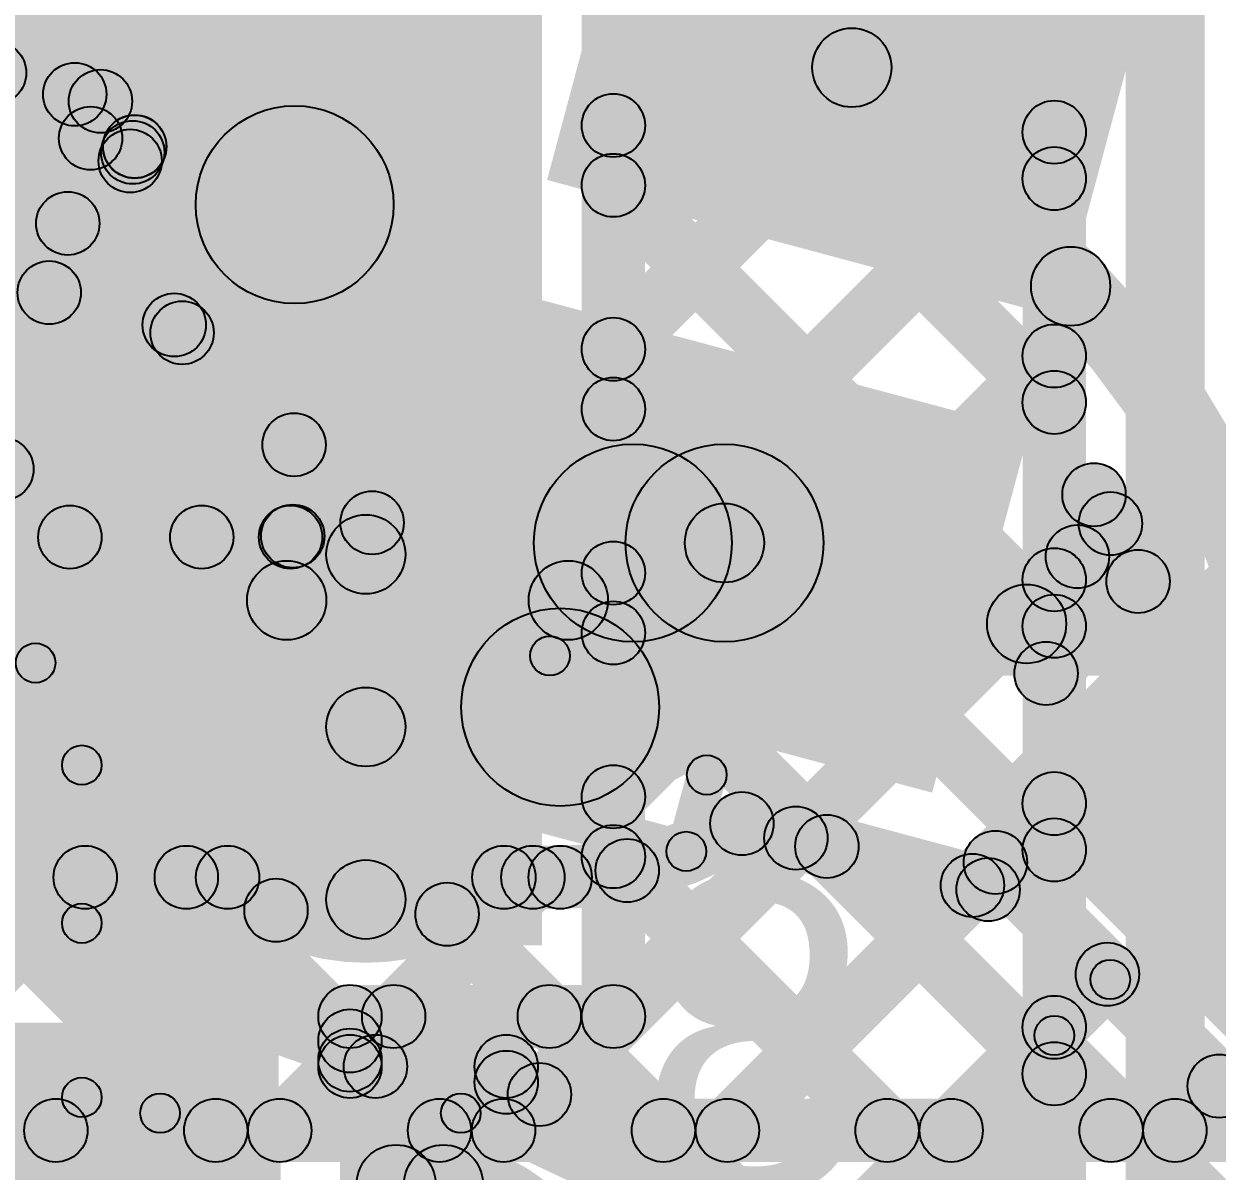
# Model space of a CAD drawing. Header units: millimetres. Extents: x -2.17 to 2.17, y -2.17 to 2.17.
# Drawn here: x 0.0738 to 0.2246, y 0.2772 to 0.4222 of the extents above; entities that cross this region are included whole.
import ezdxf

# ---------------------------------------------------------------- set-up
doc = ezdxf.new("R2010")
doc.units = ezdxf.units.MM
doc.header["$MEASUREMENT"] = 0
for name, color, linetype in [('BottomLayer', 5, 'Continuous'), ('BottomOverlay', 54, 'Continuous'), ('BottomPaste', 16, 'Continuous'), ('BottomSolder', 6, 'Continuous'), ('Mechanical2', 216, 'Continuous'), ('TopLayer', 1, 'Continuous'), ('TopOverlay', 2, 'Continuous'), ('TopPaste', 8, 'Continuous'), ('TopSolder', 216, 'Continuous'), ('ViaHoleLayer', 16, 'Continuous')]:
    doc.layers.add(name, color=color, linetype=linetype)

# ---------------------------------------------------------------- blocks, each defined once
blk = doc.blocks.new('WS2812B_M____15')
at = {"layer": 'TopLayer'}
for points in [[(0.03504, 0.05079), (0.09409, 0.05079), (0.09409, 0.01142), (0.03504, 0.01142)], [(0.03504, -0.01142), (0.09409, -0.01142), (0.09409, -0.05079), (0.03504, -0.05079)]]:
    blk.add_hatch(color=1, dxfattribs=at).paths.add_polyline_path(points)
at = {"layer": 'TopOverlay'}
h = blk.add_hatch(color=2, dxfattribs=at)
edge = h.paths.add_edge_path()
edge.add_arc((0.07, -0.06), 0.0025, 0, 360)
for points in [[(0.0725, -0.07), (0.0675, -0.07), (0.0675, -0.06), (0.0725, -0.06)], [(-0.07, -0.0725), (-0.07, -0.0675), (0.07, -0.0675), (0.07, -0.0725)]]:
    blk.add_hatch(color=2, dxfattribs=at).paths.add_polyline_path(points)
h = blk.add_hatch(color=2, dxfattribs=at)
edge = h.paths.add_edge_path()
edge.add_arc((0.07, -0.07), 0.0025, 0, 360)
h = blk.add_hatch(color=2, dxfattribs=at)
edge = h.paths.add_edge_path()
edge.add_arc((0.07, -0.07), 0.0025, 0, 360)
at = {"layer": 'TopPaste'}
for points in [[(0.03504, 0.05079), (0.09409, 0.05079), (0.09409, 0.01142), (0.03504, 0.01142)], [(0.03504, -0.01142), (0.09409, -0.01142), (0.09409, -0.05079), (0.03504, -0.05079)]]:
    blk.add_hatch(color=8, dxfattribs=at).paths.add_polyline_path(points)
at = {"layer": 'TopSolder'}
for points in [[(-0.09809, 0.05479), (-0.03104, 0.05479), (-0.03104, 0.00742), (-0.09809, 0.00742)], [(0.03104, 0.05479), (0.09809, 0.05479), (0.09809, 0.00742), (0.03104, 0.00742)], [(-0.09809, -0.00742), (-0.03104, -0.00742), (-0.03104, -0.05479), (-0.09809, -0.05479)], [(0.03104, -0.00742), (0.09809, -0.00742), (0.09809, -0.05479), (0.03104, -0.05479)]]:
    blk.add_hatch(color=216, dxfattribs=at).paths.add_polyline_path(points)
at = {"layer": 'TopOverlay'}
for centre in [(0.07, -0.06), (0.07, -0.07), (0.07, -0.07)]:
    blk.add_circle(centre, 0.0025, dxfattribs=at)
blk = doc.blocks.new('CM200C32768DZFT_B_32')
at = {"layer": 'BottomLayer'}
blk.add_hatch(color=5, dxfattribs=at).paths.add_polyline_path([(0.08268, 0.10039), (0.13386, 0.10039), (0.13386, 0.02559), (0.08268, 0.02559)])
at = {"layer": 'BottomOverlay'}
for points in [[(0.075, 0.0725), (0.075, 0.0675), (-0.075, 0.0675), (-0.075, 0.0725)], [(0.15544, 0.07341), (0.15544, 0.06841), (0.14, 0.06841), (0.14, 0.07341)]]:
    blk.add_hatch(color=54, dxfattribs=at).paths.add_polyline_path(points)
h = blk.add_hatch(color=54, dxfattribs=at)
edge = h.paths.add_edge_path()
edge.add_arc((0.075, 0.07), 0.0025, 0, 360)
h = blk.add_hatch(color=54, dxfattribs=at)
edge = h.paths.add_edge_path()
edge.add_arc((0.14, 0.07091), 0.0025, 0, 360)
at = {"layer": 'BottomPaste'}
blk.add_hatch(color=16, dxfattribs=at).paths.add_polyline_path([(0.08268, 0.10039), (0.13386, 0.10039), (0.13386, 0.02559), (0.08268, 0.02559)])
at = {"layer": 'BottomSolder'}
blk.add_hatch(color=6, dxfattribs=at).paths.add_polyline_path([(0.07868, 0.10439), (0.13786, 0.10439), (0.13786, 0.02159), (0.07868, 0.02159)])
at = {"layer": 'BottomOverlay'}
for centre in [(0.075, 0.07), (0.14, 0.07091)]:
    blk.add_circle(centre, 0.0025, dxfattribs=at)
blk = doc.blocks.new('WS2812B_M____258')
at = {"layer": 'TopLayer'}
blk.add_hatch(color=1, dxfattribs=at).paths.add_polyline_path([(-0.09409, -0.01142), (-0.03504, -0.01142), (-0.03504, -0.05079), (-0.09409, -0.05079)])
at = {"layer": 'TopOverlay'}
h = blk.add_hatch(color=2, dxfattribs=at)
edge = h.paths.add_edge_path()
edge.add_arc((-0.07, -0.06), 0.0025, 0, 360)
for points in [[(-0.0675, -0.07), (-0.0725, -0.07), (-0.0725, -0.06), (-0.0675, -0.06)], [(-0.07, -0.0725), (-0.07, -0.0675), (0.07, -0.0675), (0.07, -0.0725)]]:
    blk.add_hatch(color=2, dxfattribs=at).paths.add_polyline_path(points)
h = blk.add_hatch(color=2, dxfattribs=at)
edge = h.paths.add_edge_path()
edge.add_arc((-0.07, -0.07), 0.0025, 0, 360)
h = blk.add_hatch(color=2, dxfattribs=at)
edge = h.paths.add_edge_path()
edge.add_arc((-0.07, -0.07), 0.0025, 0, 360)
at = {"layer": 'TopPaste'}
blk.add_hatch(color=8, dxfattribs=at).paths.add_polyline_path([(-0.09409, -0.01142), (-0.03504, -0.01142), (-0.03504, -0.05079), (-0.09409, -0.05079)])
at = {"layer": 'TopSolder'}
blk.add_hatch(color=216, dxfattribs=at).paths.add_polyline_path([(-0.09809, -0.00742), (-0.03104, -0.00742), (-0.03104, -0.05479), (-0.09809, -0.05479)])
at = {"layer": 'TopOverlay'}
for centre in [(-0.07, -0.06), (-0.07, -0.07), (-0.07, -0.07)]:
    blk.add_circle(centre, 0.0025, dxfattribs=at)
blk = doc.blocks.new('IND_0201_B_273')
at = {"layer": 'BottomLayer'}
for points in [[(-0.01575, 0.00591), (-0.00591, 0.00591), (-0.00591, -0.00591), (-0.01575, -0.00591)], [(0.00591, 0.00591), (0.01575, 0.00591), (0.01575, -0.00591), (0.00591, -0.00591)]]:
    blk.add_hatch(color=5, dxfattribs=at).paths.add_polyline_path(points)
at = {"layer": 'BottomOverlay'}
h = blk.add_hatch(color=54, dxfattribs=at)
edge = h.paths.add_edge_path()
edge.add_arc((-0.019, 0.009), 0.0025, 0, 360)
h = blk.add_hatch(color=54, dxfattribs=at)
edge = h.paths.add_edge_path()
edge.add_arc((-0.019, 0.009), 0.0025, 0, 360)
for points in [[(-0.019, 0.0065), (-0.019, 0.0115), (0.019, 0.0115), (0.019, 0.0065)], [(-0.0165, -0.009), (-0.0215, -0.009), (-0.0215, 0.009), (-0.0165, 0.009)], [(0.0215, -0.009), (0.0165, -0.009), (0.0165, 0.009), (0.0215, 0.009)], [(-0.019, -0.0115), (-0.019, -0.0065), (0.019, -0.0065), (0.019, -0.0115)]]:
    blk.add_hatch(color=54, dxfattribs=at).paths.add_polyline_path(points)
h = blk.add_hatch(color=54, dxfattribs=at)
edge = h.paths.add_edge_path()
edge.add_arc((0.019, 0.009), 0.0025, 0, 360)
h = blk.add_hatch(color=54, dxfattribs=at)
edge = h.paths.add_edge_path()
edge.add_arc((0.019, 0.009), 0.0025, 0, 360)
h = blk.add_hatch(color=54, dxfattribs=at)
edge = h.paths.add_edge_path()
edge.add_arc((-0.019, -0.009), 0.0025, 0, 360)
h = blk.add_hatch(color=54, dxfattribs=at)
edge = h.paths.add_edge_path()
edge.add_arc((-0.019, -0.009), 0.0025, 0, 360)
h = blk.add_hatch(color=54, dxfattribs=at)
edge = h.paths.add_edge_path()
edge.add_arc((0.019, -0.009), 0.0025, 0, 360)
h = blk.add_hatch(color=54, dxfattribs=at)
edge = h.paths.add_edge_path()
edge.add_arc((0.019, -0.009), 0.0025, 0, 360)
at = {"layer": 'BottomPaste'}
for points in [[(-0.01575, 0.00591), (-0.00591, 0.00591), (-0.00591, -0.00591), (-0.01575, -0.00591)], [(0.00591, 0.00591), (0.01575, 0.00591), (0.01575, -0.00591), (0.00591, -0.00591)]]:
    blk.add_hatch(color=16, dxfattribs=at).paths.add_polyline_path(points)
at = {"layer": 'BottomSolder'}
for points in [[(-0.01791, 0.00807), (-0.00374, 0.00807), (-0.00374, -0.00807), (-0.01791, -0.00807)], [(0.00374, 0.00807), (0.01791, 0.00807), (0.01791, -0.00807), (0.00374, -0.00807)]]:
    blk.add_hatch(color=6, dxfattribs=at).paths.add_polyline_path(points)
at = {"layer": 'BottomOverlay'}
for centre in [(-0.019, 0.009), (-0.019, 0.009), (0.019, 0.009), (0.019, 0.009), (-0.019, -0.009), (-0.019, -0.009), (0.019, -0.009), (0.019, -0.009)]:
    blk.add_circle(centre, 0.0025, dxfattribs=at)
blk = doc.blocks.new('C__0402_B_441')
at = {"layer": 'BottomLayer'}
for points in [[(-0.0095, 0.0125), (-0.0095, -0.0125), (-0.0275, -0.0125), (-0.0275, 0.0125)], [(0.0275, 0.0125), (0.0275, -0.0125), (0.0095, -0.0125), (0.0095, 0.0125)]]:
    blk.add_hatch(color=5, dxfattribs=at).paths.add_polyline_path(points)
at = {"layer": 'BottomOverlay'}
h = blk.add_hatch(color=54, dxfattribs=at)
edge = h.paths.add_edge_path()
edge.add_arc((-0.031, 0.016), 0.0025, 0, 360)
h = blk.add_hatch(color=54, dxfattribs=at)
edge = h.paths.add_edge_path()
edge.add_arc((-0.031, 0.016), 0.0025, 0, 360)
for points in [[(-0.011, 0.0185), (-0.011, 0.0135), (-0.031, 0.0135), (-0.031, 0.0185)], [(0.031, 0.0185), (0.031, 0.0135), (0.011, 0.0135), (0.011, 0.0185)], [(-0.0285, -0.016), (-0.0335, -0.016), (-0.0335, 0.016), (-0.0285, 0.016)], [(0.0335, -0.016), (0.0285, -0.016), (0.0285, 0.016), (0.0335, 0.016)], [(-0.011, -0.0135), (-0.011, -0.0185), (-0.031, -0.0185), (-0.031, -0.0135)], [(0.031, -0.0135), (0.031, -0.0185), (0.011, -0.0185), (0.011, -0.0135)]]:
    blk.add_hatch(color=54, dxfattribs=at).paths.add_polyline_path(points)
h = blk.add_hatch(color=54, dxfattribs=at)
edge = h.paths.add_edge_path()
edge.add_arc((-0.011, 0.016), 0.0025, 0, 360)
h = blk.add_hatch(color=54, dxfattribs=at)
edge = h.paths.add_edge_path()
edge.add_arc((0.011, 0.016), 0.0025, 0, 360)
h = blk.add_hatch(color=54, dxfattribs=at)
edge = h.paths.add_edge_path()
edge.add_arc((0.031, 0.016), 0.0025, 0, 360)
h = blk.add_hatch(color=54, dxfattribs=at)
edge = h.paths.add_edge_path()
edge.add_arc((0.031, 0.016), 0.0025, 0, 360)
h = blk.add_hatch(color=54, dxfattribs=at)
edge = h.paths.add_edge_path()
edge.add_arc((-0.031, -0.016), 0.0025, 0, 360)
h = blk.add_hatch(color=54, dxfattribs=at)
edge = h.paths.add_edge_path()
edge.add_arc((-0.031, -0.016), 0.0025, 0, 360)
h = blk.add_hatch(color=54, dxfattribs=at)
edge = h.paths.add_edge_path()
edge.add_arc((-0.011, -0.016), 0.0025, 0, 360)
h = blk.add_hatch(color=54, dxfattribs=at)
edge = h.paths.add_edge_path()
edge.add_arc((0.011, -0.016), 0.0025, 0, 360)
h = blk.add_hatch(color=54, dxfattribs=at)
edge = h.paths.add_edge_path()
edge.add_arc((0.031, -0.016), 0.0025, 0, 360)
h = blk.add_hatch(color=54, dxfattribs=at)
edge = h.paths.add_edge_path()
edge.add_arc((0.031, -0.016), 0.0025, 0, 360)
at = {"layer": 'BottomPaste'}
for points in [[(-0.0095, 0.0125), (-0.0095, -0.0125), (-0.0275, -0.0125), (-0.0275, 0.0125)], [(0.0275, 0.0125), (0.0275, -0.0125), (0.0095, -0.0125), (0.0095, 0.0125)]]:
    blk.add_hatch(color=16, dxfattribs=at).paths.add_polyline_path(points)
at = {"layer": 'BottomSolder'}
for points in [[(-0.00714, 0.01486), (-0.00714, -0.01486), (-0.02986, -0.01486), (-0.02986, 0.01486)], [(0.02986, 0.01486), (0.02986, -0.01486), (0.00714, -0.01486), (0.00714, 0.01486)]]:
    blk.add_hatch(color=6, dxfattribs=at).paths.add_polyline_path(points)
at = {"layer": 'BottomOverlay'}
for centre in [(-0.031, 0.016), (-0.031, 0.016), (-0.011, 0.016), (0.011, 0.016), (0.031, 0.016), (0.031, 0.016), (-0.031, -0.016), (-0.031, -0.016), (-0.011, -0.016), (0.011, -0.016), (0.031, -0.016), (0.031, -0.016)]:
    blk.add_circle(centre, 0.0025, dxfattribs=at)

msp = doc.modelspace()

# ---------------------------------------------------------------- hatches: boundary and pattern name
at = {"layer": 'BottomLayer'}
for points in [[(0.208, 0.23212), (0.2, 0.23212), (0.2, 0.52939), (0.208, 0.52939)], [(0.223, 0.22823), (0.213, 0.22823), (0.213, 0.52939), (0.223, 0.52939)], [(0.15228, 0.29679), (0.14428, 0.29679), (0.14428, 0.52439), (0.15228, 0.52439)], [(0.01, 0.30579), (0.13928, 0.30579), (0.13928, 0.51539), (0.01, 0.51539)], [(0.15111, 0.40658), (0.14545, 0.41224), (0.20117, 0.46795), (0.20683, 0.4623)], [(0.14545, 0.45558), (0.15111, 0.46124), (0.20683, 0.40552), (0.20117, 0.39986)], [(0.15111, 0.3783), (0.14545, 0.38395), (0.20117, 0.43967), (0.20683, 0.43401)], [(0.14545, 0.4273), (0.15111, 0.43295), (0.20683, 0.37724), (0.20117, 0.37158)], [(0.15111, 0.35001), (0.14545, 0.35567), (0.20117, 0.41139), (0.20683, 0.40573)], [(0.14545, 0.39901), (0.15111, 0.40467), (0.20683, 0.34895), (0.20117, 0.34329)], [(0.15111, 0.32173), (0.14545, 0.32738), (0.20117, 0.3831), (0.20683, 0.37744)], [(0.14545, 0.37073), (0.15111, 0.37638), (0.20683, 0.32067), (0.20117, 0.31501)], [(0.107, 0.34439), (0.107, 0.35439), (0.14259, 0.35439), (0.14259, 0.34439)], [(0.14177, 0.2841), (0.13612, 0.28976), (0.20117, 0.35482), (0.20683, 0.34916)], [(0.14545, 0.34244), (0.15111, 0.3481), (0.20683, 0.29238), (0.20117, 0.28673)], [(0.15602, 0.27006), (0.15036, 0.27572), (0.20117, 0.32653), (0.20683, 0.32088)], [(0.14545, 0.31416), (0.15111, 0.31982), (0.20683, 0.2641), (0.20117, 0.25844)], [(0.115, 0.29279), (0.115, 0.30079), (0.14828, 0.30079), (0.14828, 0.29279)], [(0.11783, 0.28844), (0.11217, 0.2941), (0.11769, 0.29962), (0.12335, 0.29396)], [(0.13737, 0.29396), (0.14302, 0.29962), (0.20683, 0.23581), (0.20117, 0.23016)], [(0.17404, 0.25981), (0.16839, 0.26546), (0.20117, 0.29825), (0.20683, 0.29259)], [(0.033, 0.16939), (0.106, 0.16939), (0.106, 0.296), (0.033, 0.296)], [(0.119, 0.29048), (0.111, 0.29048), (0.111, 0.29679), (0.119, 0.29679)], [(0.11217, 0.29087), (0.11783, 0.29653), (0.12105, 0.29331), (0.1154, 0.28765)], [(0.009, 0.10839), (0.085, 0.10839), (0.085, 0.29539), (0.009, 0.29539)], [(0.115, 0.28648), (0.115, 0.29448), (0.13475, 0.29448), (0.13475, 0.28648)], [(0.12083, 0.27057), (0.12083, 0.28057), (0.12682, 0.28057), (0.12682, 0.27057)]]:
    msp.add_hatch(color=5, dxfattribs=at).paths.add_polyline_path(points)
h = msp.add_hatch(color=5, dxfattribs=at)
edge = h.paths.add_edge_path()
edge.add_arc((0.14828, 0.40941), 0.004, 0, 360)
h = msp.add_hatch(color=5, dxfattribs=at)
edge = h.paths.add_edge_path()
edge.add_arc((0.204, 0.40856), 0.004, 0, 360)
h = msp.add_hatch(color=5, dxfattribs=at)
edge = h.paths.add_edge_path()
edge.add_arc((0.14828, 0.40184), 0.004, 0, 360)
h = msp.add_hatch(color=5, dxfattribs=at)
edge = h.paths.add_edge_path()
edge.add_arc((0.204, 0.40269), 0.004, 0, 360)
h = msp.add_hatch(color=5, dxfattribs=at)
edge = h.paths.add_edge_path()
edge.add_arc((0.14828, 0.38112), 0.004, 0, 360)
h = msp.add_hatch(color=5, dxfattribs=at)
edge = h.paths.add_edge_path()
edge.add_arc((0.204, 0.38027), 0.004, 0, 360)
h = msp.add_hatch(color=5, dxfattribs=at)
edge = h.paths.add_edge_path()
edge.add_arc((0.14828, 0.37356), 0.004, 0, 360)
h = msp.add_hatch(color=5, dxfattribs=at)
edge = h.paths.add_edge_path()
edge.add_arc((0.204, 0.37441), 0.004, 0, 360)
h = msp.add_hatch(color=5, dxfattribs=at)
edge = h.paths.add_edge_path()
edge.add_arc((0.14828, 0.35284), 0.004, 0, 360)
h = msp.add_hatch(color=5, dxfattribs=at)
edge = h.paths.add_edge_path()
edge.add_arc((0.204, 0.35199), 0.004, 0, 360)
h = msp.add_hatch(color=5, dxfattribs=at)
edge = h.paths.add_edge_path()
edge.add_arc((0.107, 0.34939), 0.005, 0, 360)
h = msp.add_hatch(color=5, dxfattribs=at)
edge = h.paths.add_edge_path()
edge.add_arc((0.14259, 0.34939), 0.005, 0, 360)
h = msp.add_hatch(color=5, dxfattribs=at)
edge = h.paths.add_edge_path()
edge.add_arc((0.204, 0.34612), 0.004, 0, 360)
h = msp.add_hatch(color=5, dxfattribs=at)
edge = h.paths.add_edge_path()
edge.add_arc((0.14828, 0.34527), 0.004, 0, 360)
h = msp.add_hatch(color=5, dxfattribs=at)
edge = h.paths.add_edge_path()
edge.add_arc((0.117, 0.33339), 0.01181, 0, 360)
h = msp.add_hatch(color=5, dxfattribs=at)
edge = h.paths.add_edge_path()
edge.add_arc((0.14828, 0.32456), 0.004, 0, 360)
h = msp.add_hatch(color=5, dxfattribs=at)
edge = h.paths.add_edge_path()
edge.add_arc((0.204, 0.3237), 0.004, 0, 360)
h = msp.add_hatch(color=5, dxfattribs=at)
edge = h.paths.add_edge_path()
edge.add_arc((0.204, 0.31784), 0.004, 0, 360)
h = msp.add_hatch(color=5, dxfattribs=at)
edge = h.paths.add_edge_path()
edge.add_arc((0.14828, 0.31699), 0.004, 0, 360)
h = msp.add_hatch(color=5, dxfattribs=at)
edge = h.paths.add_edge_path()
edge.add_arc((0.115, 0.29679), 0.004, 0, 360)
h = msp.add_hatch(color=5, dxfattribs=at)
edge = h.paths.add_edge_path()
edge.add_arc((0.115, 0.29679), 0.004, 0, 360)
h = msp.add_hatch(color=5, dxfattribs=at)
edge = h.paths.add_edge_path()
edge.add_arc((0.12052, 0.29679), 0.004, 0, 360)
h = msp.add_hatch(color=5, dxfattribs=at)
edge = h.paths.add_edge_path()
edge.add_arc((0.14019, 0.29679), 0.004, 0, 360)
h = msp.add_hatch(color=5, dxfattribs=at)
edge = h.paths.add_edge_path()
edge.add_arc((0.14828, 0.29679), 0.004, 0, 360)
h = msp.add_hatch(color=5, dxfattribs=at)
edge = h.paths.add_edge_path()
edge.add_arc((0.14828, 0.29679), 0.004, 0, 360)
h = msp.add_hatch(color=5, dxfattribs=at)
edge = h.paths.add_edge_path()
edge.add_arc((0.204, 0.29542), 0.004, 0, 360)
h = msp.add_hatch(color=5, dxfattribs=at)
edge = h.paths.add_edge_path()
edge.add_arc((0.115, 0.2937), 0.004, 0, 360)
h = msp.add_hatch(color=5, dxfattribs=at)
edge = h.paths.add_edge_path()
edge.add_arc((0.115, 0.29127), 0.004, 0, 360)
h = msp.add_hatch(color=5, dxfattribs=at)
edge = h.paths.add_edge_path()
edge.add_arc((0.115, 0.29048), 0.004, 0, 360)
h = msp.add_hatch(color=5, dxfattribs=at)
edge = h.paths.add_edge_path()
edge.add_arc((0.115, 0.29048), 0.004, 0, 360)
h = msp.add_hatch(color=5, dxfattribs=at)
edge = h.paths.add_edge_path()
edge.add_arc((0.11822, 0.29048), 0.004, 0, 360)
h = msp.add_hatch(color=5, dxfattribs=at)
edge = h.paths.add_edge_path()
edge.add_arc((0.13475, 0.29048), 0.004, 0, 360)
h = msp.add_hatch(color=5, dxfattribs=at)
edge = h.paths.add_edge_path()
edge.add_arc((0.204, 0.28955), 0.004, 0, 360)
h = msp.add_hatch(color=5, dxfattribs=at)
edge = h.paths.add_edge_path()
edge.add_arc((0.13475, 0.28847), 0.004, 0, 360)
h = msp.add_hatch(color=5, dxfattribs=at)
edge = h.paths.add_edge_path()
edge.add_arc((0.13894, 0.28693), 0.004, 0, 360)
h = msp.add_hatch(color=5, dxfattribs=at)
edge = h.paths.add_edge_path()
edge.add_arc((0.12083, 0.27557), 0.005, 0, 360)
h = msp.add_hatch(color=5, dxfattribs=at)
edge = h.paths.add_edge_path()
edge.add_arc((0.12682, 0.27557), 0.005, 0, 360)
h = msp.add_hatch(color=5, dxfattribs=at)
edge = h.paths.add_edge_path()
edge.add_arc((0.12682, 0.27557), 0.005, 0, 360)
at = {"layer": 'BottomSolder'}
h = msp.add_hatch(color=6, dxfattribs=at)
edge = h.paths.add_edge_path()
edge.add_arc((0.117, 0.33339), 0.01581, 0, 360)
at = {"layer": 'TopLayer'}
for points in [[(0.11975, 0.39513), (0.09625, 0.40365), (0.13325, 0.50565), (0.15675, 0.49713)], [(0.09156, 0.40539), (0.08404, 0.40811), (0.11275, 0.48727), (0.12027, 0.48454)], [(0.08734, 0.41143), (0.07961, 0.4135), (0.09446, 0.46891), (0.10219, 0.46684)], [(0.02323, 0.42446), (0.0253, 0.43219), (0.08451, 0.41633), (0.08244, 0.4086)], [(0.02551, 0.41885), (0.02758, 0.42658), (0.08326, 0.41166), (0.08119, 0.40393)], [(0.17488, 0.41319), (0.18195, 0.42026), (0.2096, 0.39261), (0.20253, 0.38554)], [(0.07739, 0.41051), (0.08305, 0.41616), (0.09037, 0.40884), (0.08472, 0.40318)], [(0.07258, 0.35635), (0.06485, 0.35842), (0.07836, 0.40883), (0.08609, 0.40676)], [(0.08217, 0.39421), (0.07651, 0.39986), (0.08439, 0.40775), (0.09005, 0.40209)], [(0.09916, 0.39055), (0.11684, 0.40823), (0.15959, 0.36547), (0.14192, 0.3478)], [(0.07416, 0.38545), (0.07982, 0.39111), (0.1106, 0.36032), (0.10495, 0.35467)], [(0.08997, 0.38136), (0.09563, 0.38702), (0.12062, 0.36202), (0.11497, 0.35636)], [(0.07181, 0.35557), (0.06616, 0.36122), (0.09096, 0.38603), (0.09662, 0.38037)], [(0.09909, 0.35455), (0.09343, 0.36021), (0.1051, 0.37188), (0.11076, 0.36623)], [(0.06819, 0.36314), (0.07384, 0.3688), (0.08243, 0.36021), (0.07677, 0.35455)], [(0.15075, 0.34414), (0.15075, 0.36914), (0.16232, 0.36914), (0.16232, 0.34414)], [(0.20683, 0.33911), (0.1991, 0.34118), (0.20515, 0.36378), (0.21288, 0.36171)], [(0.20974, 0.35208), (0.20409, 0.35773), (0.20827, 0.36192), (0.21393, 0.35626)], [(0.06871, 0.35338), (0.06871, 0.36138), (0.10749, 0.36138), (0.10749, 0.35338)], [(0.16102, 0.35181), (0.16361, 0.36147), (0.20179, 0.35123), (0.1992, 0.34158)], [(0.122, 0.33339), (0.112, 0.33339), (0.112, 0.3552), (0.122, 0.3552)], [(0.20579, 0.33732), (0.20013, 0.34298), (0.21177, 0.35461), (0.21742, 0.34895)], [(-0.0137, 0.32338), (-0.0137, 0.34838), (0.14156, 0.34838), (0.14156, 0.32338)], [(0.122, 0.31158), (0.112, 0.31158), (0.112, 0.33339), (0.122, 0.33339)], [(0.16349, 0.31731), (0.16557, 0.32503), (0.19668, 0.3167), (0.19461, 0.30897)], [(0.13723, 0.27956), (0.13157, 0.28522), (0.16852, 0.32217), (0.17418, 0.31651)], [(0.17243, 0.31547), (0.17809, 0.32112), (0.21399, 0.28522), (0.20834, 0.27956)], [(-0.0137, 0.31038), (-0.0137, 0.31838), (0.09954, 0.31838), (0.09954, 0.31038)], [(0.13446, 0.31038), (0.13446, 0.31838), (0.14156, 0.31838), (0.14156, 0.31038)], [(0.19649, 0.31054), (0.19083, 0.31619), (0.19374, 0.3191), (0.19939, 0.31344)], [(0.19374, 0.31344), (0.19939, 0.3191), (0.23328, 0.28522), (0.22762, 0.27956)], [(0.05983, 0.28701), (0.05417, 0.29267), (0.07871, 0.31721), (0.08437, 0.31155)], [(0.06321, 0.31155), (0.06886, 0.31721), (0.10086, 0.28522), (0.0952, 0.27956)], [(0.09149, 0.31155), (0.09715, 0.31721), (0.12914, 0.28522), (0.12348, 0.27956)], [(0.10895, 0.27956), (0.10329, 0.28522), (0.13528, 0.31721), (0.14094, 0.31155)], [(0.1472, 0.31241), (0.15286, 0.31807), (0.18571, 0.28522), (0.18005, 0.27956)], [(0.19951, 0.3118), (0.19178, 0.31387), (0.1927, 0.31731), (0.20043, 0.31524)], [(0.16551, 0.27956), (0.15986, 0.28522), (0.19083, 0.31619), (0.19649, 0.31054)], [(0.08066, 0.27956), (0.075, 0.28522), (0.10282, 0.31304), (0.10848, 0.30738)], [(0.12445, 0.30688), (0.1301, 0.31254), (0.15742, 0.28522), (0.15177, 0.27956)], [(0.1938, 0.27956), (0.18814, 0.28522), (0.20788, 0.30496), (0.21354, 0.2993)], [(0.22208, 0.27956), (0.21643, 0.28522), (0.22202, 0.29081), (0.22768, 0.28516)], [(0.057, 0.27839), (0.057, 0.28639), (0.23045, 0.28639), (0.23045, 0.27839)]]:
    msp.add_hatch(color=1, dxfattribs=at).paths.add_polyline_path(points)
h = msp.add_hatch(color=1, dxfattribs=at)
edge = h.paths.add_edge_path()
edge.add_arc((0.17842, 0.41672), 0.005, 0, 360)
h = msp.add_hatch(color=1, dxfattribs=at)
edge = h.paths.add_edge_path()
edge.add_arc((0.07008, 0.41605), 0.004, 0, 360)
h = msp.add_hatch(color=1, dxfattribs=at)
edge = h.paths.add_edge_path()
edge.add_arc((0.08022, 0.41334), 0.004, 0, 360)
h = msp.add_hatch(color=1, dxfattribs=at)
edge = h.paths.add_edge_path()
edge.add_arc((0.08347, 0.41246), 0.004, 0, 360)
h = msp.add_hatch(color=1, dxfattribs=at)
edge = h.paths.add_edge_path()
edge.add_arc((0.08347, 0.41246), 0.004, 0, 360)
h = msp.add_hatch(color=1, dxfattribs=at)
edge = h.paths.add_edge_path()
edge.add_arc((0.08222, 0.40779), 0.004, 0, 360)
h = msp.add_hatch(color=1, dxfattribs=at)
edge = h.paths.add_edge_path()
edge.add_arc((0.08222, 0.40779), 0.004, 0, 360)
h = msp.add_hatch(color=1, dxfattribs=at)
edge = h.paths.add_edge_path()
edge.add_arc((0.108, 0.39939), 0.0125, 0, 360)
h = msp.add_hatch(color=1, dxfattribs=at)
edge = h.paths.add_edge_path()
edge.add_arc((0.108, 0.39939), 0.0125, 0, 360)
h = msp.add_hatch(color=1, dxfattribs=at)
edge = h.paths.add_edge_path()
edge.add_arc((0.08779, 0.40672), 0.004, 0, 360)
h = msp.add_hatch(color=1, dxfattribs=at)
edge = h.paths.add_edge_path()
edge.add_arc((0.0878, 0.40675), 0.004, 0, 360)
h = msp.add_hatch(color=1, dxfattribs=at)
edge = h.paths.add_edge_path()
edge.add_arc((0.0878, 0.40675), 0.004, 0, 360)
h = msp.add_hatch(color=1, dxfattribs=at)
edge = h.paths.add_edge_path()
edge.add_arc((0.08722, 0.40492), 0.004, 0, 360)
h = msp.add_hatch(color=1, dxfattribs=at)
edge = h.paths.add_edge_path()
edge.add_arc((0.08754, 0.40601), 0.004, 0, 360)
h = msp.add_hatch(color=1, dxfattribs=at)
edge = h.paths.add_edge_path()
edge.add_arc((0.07934, 0.39703), 0.004, 0, 360)
h = msp.add_hatch(color=1, dxfattribs=at)
edge = h.paths.add_edge_path()
edge.add_arc((0.20606, 0.38908), 0.005, 0, 360)
h = msp.add_hatch(color=1, dxfattribs=at)
edge = h.paths.add_edge_path()
edge.add_arc((0.20606, 0.38908), 0.005, 0, 360)
h = msp.add_hatch(color=1, dxfattribs=at)
edge = h.paths.add_edge_path()
edge.add_arc((0.07699, 0.38828), 0.004, 0, 360)
h = msp.add_hatch(color=1, dxfattribs=at)
edge = h.paths.add_edge_path()
edge.add_arc((0.0928, 0.38419), 0.004, 0, 360)
h = msp.add_hatch(color=1, dxfattribs=at)
edge = h.paths.add_edge_path()
edge.add_arc((0.0928, 0.38419), 0.004, 0, 360)
h = msp.add_hatch(color=1, dxfattribs=at)
edge = h.paths.add_edge_path()
edge.add_arc((0.0928, 0.38419), 0.004, 0, 360)
h = msp.add_hatch(color=1, dxfattribs=at)
edge = h.paths.add_edge_path()
edge.add_arc((0.09379, 0.3832), 0.004, 0, 360)
h = msp.add_hatch(color=1, dxfattribs=at)
edge = h.paths.add_edge_path()
edge.add_arc((0.10793, 0.36905), 0.004, 0, 360)
h = msp.add_hatch(color=1, dxfattribs=at)
edge = h.paths.add_edge_path()
edge.add_arc((0.07102, 0.36597), 0.004, 0, 360)
h = msp.add_hatch(color=1, dxfattribs=at)
edge = h.paths.add_edge_path()
edge.add_arc((0.15075, 0.35664), 0.0125, 0, 360)
h = msp.add_hatch(color=1, dxfattribs=at)
edge = h.paths.add_edge_path()
edge.add_arc((0.15075, 0.35664), 0.0125, 0, 360)
h = msp.add_hatch(color=1, dxfattribs=at)
edge = h.paths.add_edge_path()
edge.add_arc((0.16232, 0.35664), 0.0125, 0, 360)
h = msp.add_hatch(color=1, dxfattribs=at)
edge = h.paths.add_edge_path()
edge.add_arc((0.16232, 0.35664), 0.0125, 0, 360)
h = msp.add_hatch(color=1, dxfattribs=at)
edge = h.paths.add_edge_path()
edge.add_arc((0.20902, 0.36274), 0.004, 0, 360)
h = msp.add_hatch(color=1, dxfattribs=at)
edge = h.paths.add_edge_path()
edge.add_arc((0.20902, 0.36274), 0.004, 0, 360)
h = msp.add_hatch(color=1, dxfattribs=at)
edge = h.paths.add_edge_path()
edge.add_arc((0.1178, 0.35919), 0.004, 0, 360)
h = msp.add_hatch(color=1, dxfattribs=at)
edge = h.paths.add_edge_path()
edge.add_arc((0.1178, 0.35919), 0.004, 0, 360)
h = msp.add_hatch(color=1, dxfattribs=at)
edge = h.paths.add_edge_path()
edge.add_arc((0.2111, 0.35909), 0.004, 0, 360)
h = msp.add_hatch(color=1, dxfattribs=at)
edge = h.paths.add_edge_path()
edge.add_arc((0.0796, 0.35738), 0.004, 0, 360)
h = msp.add_hatch(color=1, dxfattribs=at)
edge = h.paths.add_edge_path()
edge.add_arc((0.09626, 0.35738), 0.004, 0, 360)
h = msp.add_hatch(color=1, dxfattribs=at)
edge = h.paths.add_edge_path()
edge.add_arc((0.10749, 0.35738), 0.004, 0, 360)
h = msp.add_hatch(color=1, dxfattribs=at)
edge = h.paths.add_edge_path()
edge.add_arc((0.10749, 0.35738), 0.004, 0, 360)
h = msp.add_hatch(color=1, dxfattribs=at)
edge = h.paths.add_edge_path()
edge.add_arc((0.10777, 0.3575), 0.004, 0, 360)
h = msp.add_hatch(color=1, dxfattribs=at)
edge = h.paths.add_edge_path()
edge.add_arc((0.16232, 0.35664), 0.005, 0, 360)
h = msp.add_hatch(color=1, dxfattribs=at)
edge = h.paths.add_edge_path()
edge.add_arc((0.117, 0.3552), 0.005, 0, 360)
h = msp.add_hatch(color=1, dxfattribs=at)
edge = h.paths.add_edge_path()
edge.add_arc((0.20692, 0.35491), 0.004, 0, 360)
h = msp.add_hatch(color=1, dxfattribs=at)
edge = h.paths.add_edge_path()
edge.add_arc((0.21459, 0.35178), 0.004, 0, 360)
h = msp.add_hatch(color=1, dxfattribs=at)
edge = h.paths.add_edge_path()
edge.add_arc((0.21459, 0.35178), 0.004, 0, 360)
h = msp.add_hatch(color=1, dxfattribs=at)
edge = h.paths.add_edge_path()
edge.add_arc((0.2005, 0.34641), 0.005, 0, 360)
h = msp.add_hatch(color=1, dxfattribs=at)
edge = h.paths.add_edge_path()
edge.add_arc((0.14156, 0.33588), 0.0125, 0, 360)
h = msp.add_hatch(color=1, dxfattribs=at)
edge = h.paths.add_edge_path()
edge.add_arc((0.14156, 0.33588), 0.0125, 0, 360)
h = msp.add_hatch(color=1, dxfattribs=at)
edge = h.paths.add_edge_path()
edge.add_arc((0.117, 0.33339), 0.01181, 0, 360)
h = msp.add_hatch(color=1, dxfattribs=at)
edge = h.paths.add_edge_path()
edge.add_arc((0.20296, 0.34015), 0.004, 0, 360)
h = msp.add_hatch(color=1, dxfattribs=at)
edge = h.paths.add_edge_path()
edge.add_arc((0.20296, 0.34015), 0.004, 0, 360)
h = msp.add_hatch(color=1, dxfattribs=at)
edge = h.paths.add_edge_path()
edge.add_arc((0.117, 0.33339), 0.005, 0, 360)
h = msp.add_hatch(color=1, dxfattribs=at)
edge = h.paths.add_edge_path()
edge.add_arc((0.117, 0.33339), 0.005, 0, 360)
h = msp.add_hatch(color=1, dxfattribs=at)
edge = h.paths.add_edge_path()
edge.add_arc((0.16453, 0.32117), 0.004, 0, 360)
h = msp.add_hatch(color=1, dxfattribs=at)
edge = h.paths.add_edge_path()
edge.add_arc((0.16453, 0.32117), 0.004, 0, 360)
h = msp.add_hatch(color=1, dxfattribs=at)
edge = h.paths.add_edge_path()
edge.add_arc((0.17135, 0.31934), 0.004, 0, 360)
h = msp.add_hatch(color=1, dxfattribs=at)
edge = h.paths.add_edge_path()
edge.add_arc((0.17526, 0.31829), 0.004, 0, 360)
h = msp.add_hatch(color=1, dxfattribs=at)
edge = h.paths.add_edge_path()
edge.add_arc((0.19656, 0.31627), 0.004, 0, 360)
h = msp.add_hatch(color=1, dxfattribs=at)
edge = h.paths.add_edge_path()
edge.add_arc((0.19656, 0.31627), 0.004, 0, 360)
h = msp.add_hatch(color=1, dxfattribs=at)
edge = h.paths.add_edge_path()
edge.add_arc((0.19656, 0.31627), 0.004, 0, 360)
h = msp.add_hatch(color=1, dxfattribs=at)
edge = h.paths.add_edge_path()
edge.add_arc((0.08154, 0.31438), 0.004, 0, 360)
h = msp.add_hatch(color=1, dxfattribs=at)
edge = h.paths.add_edge_path()
edge.add_arc((0.09432, 0.31438), 0.004, 0, 360)
h = msp.add_hatch(color=1, dxfattribs=at)
edge = h.paths.add_edge_path()
edge.add_arc((0.09954, 0.31438), 0.004, 0, 360)
h = msp.add_hatch(color=1, dxfattribs=at)
edge = h.paths.add_edge_path()
edge.add_arc((0.09954, 0.31438), 0.004, 0, 360)
h = msp.add_hatch(color=1, dxfattribs=at)
edge = h.paths.add_edge_path()
edge.add_arc((0.13446, 0.31438), 0.004, 0, 360)
h = msp.add_hatch(color=1, dxfattribs=at)
edge = h.paths.add_edge_path()
edge.add_arc((0.13446, 0.31438), 0.004, 0, 360)
h = msp.add_hatch(color=1, dxfattribs=at)
edge = h.paths.add_edge_path()
edge.add_arc((0.13811, 0.31438), 0.004, 0, 360)
h = msp.add_hatch(color=1, dxfattribs=at)
edge = h.paths.add_edge_path()
edge.add_arc((0.14156, 0.31438), 0.004, 0, 360)
h = msp.add_hatch(color=1, dxfattribs=at)
edge = h.paths.add_edge_path()
edge.add_arc((0.14156, 0.31438), 0.004, 0, 360)
h = msp.add_hatch(color=1, dxfattribs=at)
edge = h.paths.add_edge_path()
edge.add_arc((0.15003, 0.31524), 0.004, 0, 360)
h = msp.add_hatch(color=1, dxfattribs=at)
edge = h.paths.add_edge_path()
edge.add_arc((0.19366, 0.31336), 0.004, 0, 360)
h = msp.add_hatch(color=1, dxfattribs=at)
edge = h.paths.add_edge_path()
edge.add_arc((0.19366, 0.31336), 0.004, 0, 360)
h = msp.add_hatch(color=1, dxfattribs=at)
edge = h.paths.add_edge_path()
edge.add_arc((0.19564, 0.31283), 0.004, 0, 360)
h = msp.add_hatch(color=1, dxfattribs=at)
edge = h.paths.add_edge_path()
edge.add_arc((0.19564, 0.31283), 0.004, 0, 360)
h = msp.add_hatch(color=1, dxfattribs=at)
edge = h.paths.add_edge_path()
edge.add_arc((0.117, 0.31158), 0.005, 0, 360)
h = msp.add_hatch(color=1, dxfattribs=at)
edge = h.paths.add_edge_path()
edge.add_arc((0.10565, 0.31021), 0.004, 0, 360)
h = msp.add_hatch(color=1, dxfattribs=at)
edge = h.paths.add_edge_path()
edge.add_arc((0.12727, 0.30971), 0.004, 0, 360)
h = msp.add_hatch(color=1, dxfattribs=at)
edge = h.paths.add_edge_path()
edge.add_arc((0.21071, 0.30213), 0.004, 0, 360)
h = msp.add_hatch(color=1, dxfattribs=at)
edge = h.paths.add_edge_path()
edge.add_arc((0.22485, 0.28799), 0.004, 0, 360)
h = msp.add_hatch(color=1, dxfattribs=at)
edge = h.paths.add_edge_path()
edge.add_arc((0.07783, 0.28239), 0.004, 0, 360)
h = msp.add_hatch(color=1, dxfattribs=at)
edge = h.paths.add_edge_path()
edge.add_arc((0.09803, 0.28239), 0.004, 0, 360)
h = msp.add_hatch(color=1, dxfattribs=at)
edge = h.paths.add_edge_path()
edge.add_arc((0.10612, 0.28239), 0.004, 0, 360)
h = msp.add_hatch(color=1, dxfattribs=at)
edge = h.paths.add_edge_path()
edge.add_arc((0.12631, 0.28239), 0.004, 0, 360)
h = msp.add_hatch(color=1, dxfattribs=at)
edge = h.paths.add_edge_path()
edge.add_arc((0.1344, 0.28239), 0.004, 0, 360)
h = msp.add_hatch(color=1, dxfattribs=at)
edge = h.paths.add_edge_path()
edge.add_arc((0.1546, 0.28239), 0.004, 0, 360)
h = msp.add_hatch(color=1, dxfattribs=at)
edge = h.paths.add_edge_path()
edge.add_arc((0.16269, 0.28239), 0.004, 0, 360)
h = msp.add_hatch(color=1, dxfattribs=at)
edge = h.paths.add_edge_path()
edge.add_arc((0.18288, 0.28239), 0.004, 0, 360)
h = msp.add_hatch(color=1, dxfattribs=at)
edge = h.paths.add_edge_path()
edge.add_arc((0.19097, 0.28239), 0.004, 0, 360)
h = msp.add_hatch(color=1, dxfattribs=at)
edge = h.paths.add_edge_path()
edge.add_arc((0.21117, 0.28239), 0.004, 0, 360)
h = msp.add_hatch(color=1, dxfattribs=at)
edge = h.paths.add_edge_path()
edge.add_arc((0.21925, 0.28239), 0.004, 0, 360)
at = {"layer": 'ViaHoleLayer'}
h = msp.add_hatch(color=16, dxfattribs=at)
edge = h.paths.add_edge_path()
edge.add_arc((0.117, 0.33339), 0.00591, 0, 360)

# ---------------------------------------------------------------- linework, layer by layer
at = {"layer": 'BottomLayer'}
for points, const_width in [([(0.13475, 0.28847, -0.31444), (0.15591, 0.26263)], 0.008), ([(0.12682, 0.27557, -0.414214), (0.142, 0.26039)], 0.01)]:
    msp.add_lwpolyline(points, format="xyb", dxfattribs=dict(at, const_width=const_width))
for centre, radius in [((0.14828, 0.40941), 0.004), ((0.204, 0.40856), 0.004), ((0.14828, 0.40184), 0.004), ((0.204, 0.40269), 0.004), ((0.14828, 0.38112), 0.004), ((0.204, 0.38027), 0.004), ((0.14828, 0.37356), 0.004), ((0.204, 0.37441), 0.004), ((0.14828, 0.35284), 0.004), ((0.204, 0.35199), 0.004), ((0.107, 0.34939), 0.005), ((0.14259, 0.34939), 0.005), ((0.204, 0.34612), 0.004), ((0.14828, 0.34527), 0.004), ((0.14828, 0.32456), 0.004), ((0.204, 0.3237), 0.004), ((0.204, 0.31784), 0.004), ((0.14828, 0.31699), 0.004), ((0.115, 0.29679), 0.004), ((0.115, 0.29679), 0.004), ((0.12052, 0.29679), 0.004), ((0.14019, 0.29679), 0.004), ((0.14828, 0.29679), 0.004), ((0.14828, 0.29679), 0.004), ((0.204, 0.29542), 0.004), ((0.115, 0.2937), 0.004), ((0.115, 0.29127), 0.004), ((0.115, 0.29048), 0.004), ((0.115, 0.29048), 0.004), ((0.11822, 0.29048), 0.004), ((0.13475, 0.29048), 0.004), ((0.204, 0.28955), 0.004), ((0.13475, 0.28847), 0.004), ((0.13894, 0.28693), 0.004), ((0.12083, 0.27557), 0.005), ((0.12682, 0.27557), 0.005), ((0.12682, 0.27557), 0.005)]:
    msp.add_circle(centre, radius, dxfattribs=at)
at = {"layer": 'Mechanical2', "const_width": 0.01}
for points in [[(2.16535, 0.001, 1), (-2.16535, 0.001, 1)], [(2.08135, -0.01, 1), (-2.04935, -0.01, 1)], [(1.84055, 0.001, 1), (-1.84055, 0.001, 1)], [(1.6437, 0.001, 1), (-1.6437, 0.001, 1)], [(1.50394, 0, 1), (-1.50394, 0, 1)], [(1.30709, 0.001, 1), (-1.30709, 0.001, 1)], [(1.17323, 0.001, 1), (-1.17323, 0.001, 1)], [(0.97638, 0.001, 1), (-0.97638, 0.001, 1)], [(0.84252, 0.001, 1), (-0.84252, 0.001, 1)], [(0.64567, 0.001, 1), (-0.64567, 0.001, 1)], [(0.51081, -0.01261, 1), (-0.51281, -0.01261, 1)], [(0.31496, 0.001, 1), (-0.31496, 0.001, 1)]]:
    msp.add_lwpolyline(points, format="xyb", close=True, dxfattribs=at)
at = {"layer": 'TopLayer'}
for points, const_width in [([(0.0928, 0.38419, -0.291578), (0.0878, 0.40675)], 0.008), ([(0.0928, 0.38419, -0.29118), (0.08779, 0.40672)], 0.008), ([(0.20606, 0.38908, -0.198912), (0.23535, 0.31836)], 0.01), ([(0.16232, 0.35664, -0.414214), (0.14156, 0.33588)], 0.025), ([(0.20902, 0.36274, -0.0358), (0.21459, 0.35178)], 0.008), ([(0.10749, 0.35738, -0.102437), (0.1178, 0.35919)], 0.008), ([(0.16453, 0.32117, -0.144655), (0.14156, 0.31438)], 0.008), ([(0.13446, 0.31438, -0.389656), (0.09954, 0.31438)], 0.008)]:
    msp.add_lwpolyline(points, format="xyb", dxfattribs=dict(at, const_width=const_width))
for centre, radius in [((0.17842, 0.41672), 0.005), ((0.07008, 0.41605), 0.004), ((0.08022, 0.41334), 0.004), ((0.08347, 0.41246), 0.004), ((0.08347, 0.41246), 0.004), ((0.08222, 0.40779), 0.004), ((0.08222, 0.40779), 0.004), ((0.108, 0.39939), 0.0125), ((0.108, 0.39939), 0.0125), ((0.08779, 0.40672), 0.004), ((0.0878, 0.40675), 0.004), ((0.0878, 0.40675), 0.004), ((0.08722, 0.40492), 0.004), ((0.08754, 0.40601), 0.004), ((0.07934, 0.39703), 0.004), ((0.20606, 0.38908), 0.005), ((0.20606, 0.38908), 0.005), ((0.07699, 0.38828), 0.004), ((0.0928, 0.38419), 0.004), ((0.0928, 0.38419), 0.004), ((0.0928, 0.38419), 0.004), ((0.09379, 0.3832), 0.004), ((0.10793, 0.36905), 0.004), ((0.07102, 0.36597), 0.004), ((0.15075, 0.35664), 0.0125), ((0.15075, 0.35664), 0.0125), ((0.16232, 0.35664), 0.0125), ((0.16232, 0.35664), 0.0125), ((0.20902, 0.36274), 0.004), ((0.20902, 0.36274), 0.004), ((0.1178, 0.35919), 0.004), ((0.1178, 0.35919), 0.004), ((0.2111, 0.35909), 0.004), ((0.0796, 0.35738), 0.004), ((0.09626, 0.35738), 0.004), ((0.10749, 0.35738), 0.004), ((0.10749, 0.35738), 0.004), ((0.10777, 0.3575), 0.004), ((0.16232, 0.35664), 0.005), ((0.117, 0.3552), 0.005), ((0.20692, 0.35491), 0.004), ((0.21459, 0.35178), 0.004), ((0.21459, 0.35178), 0.004), ((0.2005, 0.34641), 0.005), ((0.14156, 0.33588), 0.0125), ((0.14156, 0.33588), 0.0125), ((0.20296, 0.34015), 0.004), ((0.20296, 0.34015), 0.004), ((0.117, 0.33339), 0.005), ((0.117, 0.33339), 0.005), ((0.16453, 0.32117), 0.004), ((0.16453, 0.32117), 0.004), ((0.17135, 0.31934), 0.004), ((0.17526, 0.31829), 0.004), ((0.19656, 0.31627), 0.004), ((0.19656, 0.31627), 0.004), ((0.19656, 0.31627), 0.004), ((0.08154, 0.31438), 0.004), ((0.09432, 0.31438), 0.004), ((0.09954, 0.31438), 0.004), ((0.09954, 0.31438), 0.004), ((0.13446, 0.31438), 0.004), ((0.13446, 0.31438), 0.004), ((0.13811, 0.31438), 0.004), ((0.14156, 0.31438), 0.004), ((0.14156, 0.31438), 0.004), ((0.15003, 0.31524), 0.004), ((0.19366, 0.31336), 0.004), ((0.19366, 0.31336), 0.004), ((0.19564, 0.31283), 0.004), ((0.19564, 0.31283), 0.004), ((0.117, 0.31158), 0.005), ((0.10565, 0.31021), 0.004), ((0.12727, 0.30971), 0.004), ((0.21071, 0.30213), 0.004), ((0.22485, 0.28799), 0.004), ((0.07783, 0.28239), 0.004), ((0.09803, 0.28239), 0.004), ((0.10612, 0.28239), 0.004), ((0.12631, 0.28239), 0.004), ((0.1344, 0.28239), 0.004), ((0.1546, 0.28239), 0.004), ((0.16269, 0.28239), 0.004), ((0.18288, 0.28239), 0.004), ((0.19097, 0.28239), 0.004), ((0.21117, 0.28239), 0.004), ((0.21925, 0.28239), 0.004)]:
    msp.add_circle(centre, radius, dxfattribs=at)

# ---------------------------------------------------------------- block references
for name, p, rotation in [('CM200C32768DZFT_B_32', (0.21527, 0.41238), 180), ('WS2812B_M____15', (0.108, 0.40339), 345), ('WS2812B_M____258', (0.303, 0.29439), 315), ('C__0402_B_441', (0.06511, 0.29757), 270), ('IND_0201_B_273', (0.11, 0.27557), 360)]:
    msp.add_blockref(name, p, dxfattribs=dict(rotation=rotation))

# ---------------------------------------------------------------- texts
at = {"layer": 'BottomOverlay', "text_generation_flag": 2}
msp.add_text('L8', height=0.04, dxfattribs=at).set_placement((0.21083, 0.27457))

doc.saveas('drawing.dxf')
